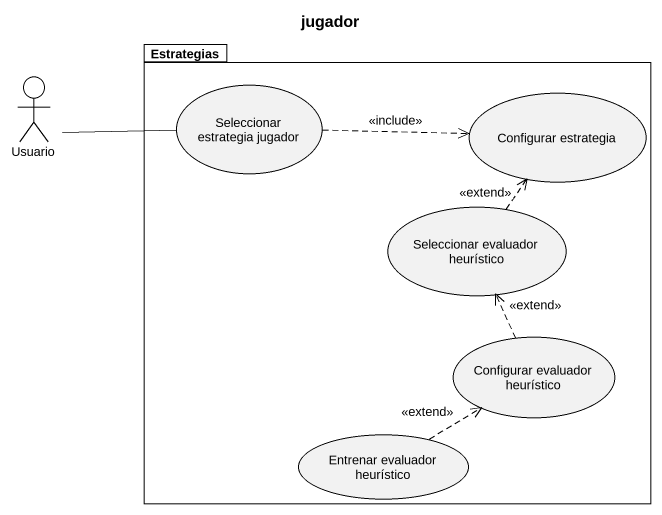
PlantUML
@startuml
title jugador
actor Usuario
package Estrategias {
  usecase "Seleccionar estrategia jugador" as Seleccionar_estrategia
  usecase "Configurar estrategia" as Configurar_estrategia
  usecase "Seleccionar evaluador heurístico" as Seleccionar_evaluador
  usecase "Configurar evaluador heurístico" as Configurar_evaluador
  usecase "Entrenar evaluador heurístico" as Entrenar_evaluador
}
Usuario -right- Seleccionar_estrategia
Seleccionar_estrategia .right.> Configurar_estrategia : <<include>>
Seleccionar_evaluador .up.> Configurar_estrategia : <<extend>>
Configurar_evaluador .up.> Seleccionar_evaluador : <<extend>>
Entrenar_evaluador .right.> Configurar_evaluador : <<extend>>
@enduml
